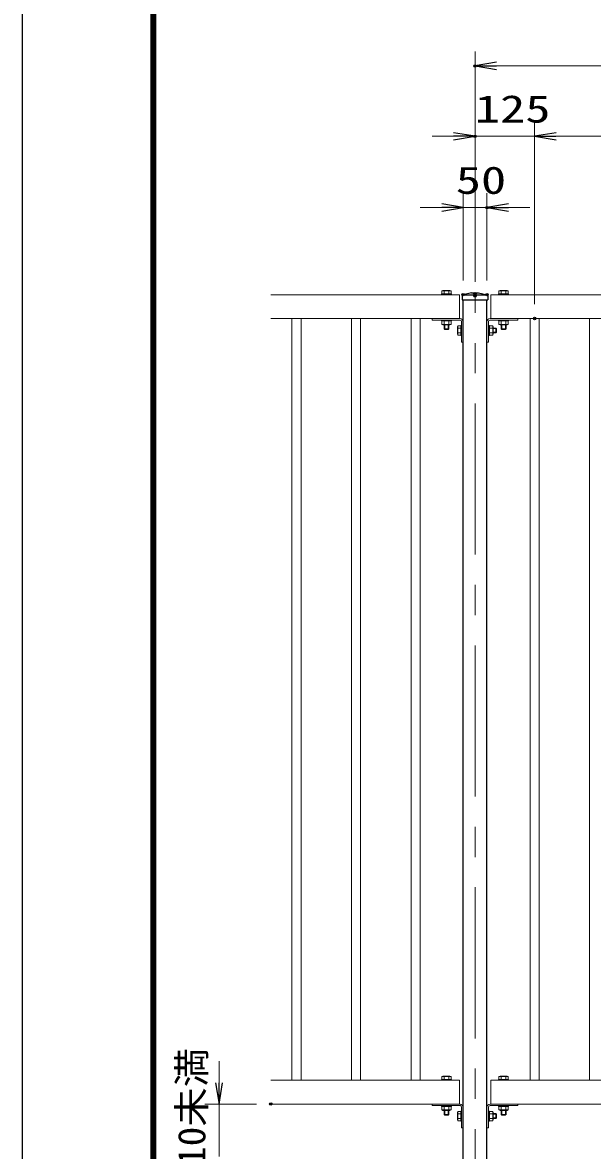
# Model space of a CAD drawing. Units: millimetres, scale not verified. Extents: x -4200 to 4200, y -2970 to 2970.
# Drawn here: x -4200 to -3003, y -641 to 1728 of the extents above; entities that cross this region are included whole.
import ezdxf
from ezdxf.enums import TextEntityAlignment as Align

# ---------------------------------------------------------------- set-up
doc = ezdxf.new("R2010")
doc.units = ezdxf.units.MM
doc.header["$LTSCALE"] = 10
doc.header["$PDMODE"] = 32
doc.header["$PDSIZE"] = 5
doc.linetypes.add('USER2', pattern=[1.125, 0.75, -0.125, 0.125, -0.125])
doc.linetypes.add('USER3', pattern=[50.8, 31.75, -6.35, 6.35, -6.35])
for name, color, linetype, lineweight in [('0-3_D-STR2', 7, 'Continuous', 13), ('0-4_D-STR3', 3, 'Continuous', 13), ('0-5_D-STR1', 1, 'Continuous', 25), ('0-6_D-BMK', 2, 'USER2', 13), ('0-7_D-STR-DIM', 7, 'Continuous', 13), ('0-8_0', 7, 'Continuous', 25), ('0-D_D-TTL', 7, 'Continuous', 25)]:
    doc.layers.add(name, color=color, linetype=linetype, lineweight=lineweight)
doc.layers.add('0-9_Defpoints', color=8, linetype='Continuous')
doc.styles.add('ＭＳ ゴシック', font='')
doc.styles.get('ＭＳ ゴシック').set_extended_font_data('MS Gothic')

# ---------------------------------------------------------------- blocks, each defined once
blk = doc.blocks.new('DARROWS')
at = {"layer": '0-8_0'}
blk.add_line((0, 0), (-9.991, 0), dxfattribs=at)
blk.add_lwpolyline([(-10, -1.667), (0, 0), (-10, 1.667)], dxfattribs=at)

msp = doc.modelspace()

# ---------------------------------------------------------------- linework, layer by layer
at = {"layer": '0-3_D-STR2'}
for p, q in [((-3678.33, 1156.54), (-3282.43, 1156.54)), ((-3282.43, 1106.54), (-3282.43, 1156.54)), ((-3216.43, 1156.54), (-1282.43, 1156.54)), ((-3216.43, 1106.54), (-3216.43, 1156.54)), ((-3678.33, 1106.54), (-3281.43, 1106.54)), ((-3633.93, -493.46), (-3633.93, 1106.54)), ((-3614.93, -493.46), (-3614.93, 1106.54)), ((-3508.93, -493.46), (-3508.93, 1106.54)), ((-3489.93, -493.46), (-3489.93, 1106.54)), ((-3383.93, -493.46), (-3383.93, 1106.54)), ((-3364.93, -493.46), (-3364.93, 1106.54)), ((-3216.43, 1106.54), (-1282.43, 1106.54)), ((-3133.93, -493.46), (-3133.93, 1106.54)), ((-3114.93, -493.46), (-3114.93, 1106.54)), ((-3008.93, -493.46), (-3008.93, 1106.54)), ((-3678.33, -493.46), (-3282.43, -493.46)), ((-3282.43, -543.46), (-3282.43, -493.46)), ((-3216.43, -493.46), (-1282.43, -493.46)), ((-3216.43, -543.46), (-3216.43, -493.46)), ((-3678.33, -543.46), (-3281.43, -543.46)), ((-3216.43, -543.46), (-1282.43, -543.46))]:
    msp.add_line(p, q, dxfattribs=at)
at = {"layer": '0-4_D-STR3'}
for p, q in [((-3319.23, 1164.65), (-3319.23, 1158.54)), ((-3299.63, 1164.65), (-3319.23, 1164.65)), ((-3302.09, 1165.54), (-3316.78, 1165.54)), ((-3314.33, 1164.65), (-3314.33, 1158.54)), ((-3302.09, 1165.54), (-3304.54, 1165.54)), ((-3304.54, 1164.65), (-3304.54, 1158.54)), ((-3299.63, 1164.65), (-3299.63, 1158.54)), ((-3199.23, 1164.65), (-3199.23, 1158.54)), ((-3179.63, 1164.65), (-3199.23, 1164.65)), ((-3182.09, 1165.54), (-3196.78, 1165.54)), ((-3194.33, 1164.65), (-3194.33, 1158.54)), ((-3182.09, 1165.54), (-3184.54, 1165.54)), ((-3184.54, 1164.65), (-3184.54, 1158.54)), ((-3179.63, 1164.65), (-3179.63, 1158.54)), ((-3319.93, 1156.54), (-3319.93, 1158.54)), ((-3298.93, 1158.54), (-3319.93, 1158.54)), ((-3298.93, 1156.54), (-3319.93, 1156.54)), ((-3299.63, 1158.54), (-3319.23, 1158.54)), ((-3298.93, 1156.54), (-3298.93, 1158.54)), ((-3199.93, 1156.54), (-3199.93, 1158.54)), ((-3199.93, 1158.54), (-3178.93, 1158.54)), ((-3199.93, 1156.54), (-3178.93, 1156.54)), ((-3179.63, 1158.54), (-3199.23, 1158.54)), ((-3178.93, 1156.54), (-3178.93, 1158.54)), ((-3339.43, 1106.54), (-3280.83, 1106.54)), ((-3339.43, 1106.54), (-3339.43, 1103.34)), ((-3339.43, 1103.34), (-3280.83, 1103.34)), ((-3319.93, 1101.34), (-3319.93, 1103.34)), ((-3298.93, 1103.34), (-3319.93, 1103.34)), ((-3298.93, 1101.34), (-3319.93, 1101.34)), ((-3299.63, 1101.34), (-3319.23, 1101.34)), ((-3319.23, 1094.24), (-3319.23, 1101.34)), ((-3299.63, 1094.24), (-3319.23, 1094.24)), ((-3302.09, 1093.34), (-3316.78, 1093.34)), ((-3314.43, 1101.34), (-3314.43, 1094.15)), ((-3314.43, 1093.34), (-3314.43, 1085.04)), ((-3314.33, 1094.24), (-3314.33, 1101.34)), ((-3313.13, 1093.34), (-3313.13, 1083.74)), ((-3305.73, 1093.34), (-3305.73, 1083.74)), ((-3304.54, 1094.24), (-3304.54, 1101.34)), ((-3302.09, 1093.34), (-3304.54, 1093.34)), ((-3304.43, 1101.34), (-3304.43, 1094.15)), ((-3304.43, 1093.34), (-3304.43, 1085.04)), ((-3299.63, 1094.24), (-3299.63, 1101.34)), ((-3298.93, 1101.34), (-3298.93, 1103.34)), ((-3285.74, 1091.34), (-3279.63, 1091.34)), ((-3285.74, 1071.74), (-3285.74, 1091.34)), ((-3280.83, 1106.54), (-3282.43, 1106.54)), ((-3277.63, 1092.04), (-3279.63, 1092.04)), ((-3279.63, 1071.04), (-3279.63, 1092.04)), ((-3279.63, 1071.74), (-3279.63, 1091.34)), ((-3277.63, 1100.14), (-3277.63, 1056.54)), ((-3277.63, 1071.04), (-3277.63, 1092.04)), ((-3274.43, 1100.14), (-3274.43, 1056.54)), ((-3224.43, 1100.14), (-3224.43, 1056.54)), ((-3221.23, 1100.14), (-3221.23, 1056.54)), ((-3219.23, 1092.04), (-3221.23, 1092.04)), ((-3221.23, 1071.04), (-3221.23, 1092.04)), ((-3219.23, 1071.04), (-3219.23, 1092.04)), ((-3219.23, 1071.74), (-3219.23, 1091.34)), ((-3212.13, 1091.34), (-3219.23, 1091.34)), ((-3159.43, 1106.54), (-3218.03, 1106.54)), ((-3218.03, 1106.54), (-3216.43, 1106.54)), ((-3159.43, 1103.34), (-3218.03, 1103.34)), ((-3212.13, 1071.74), (-3212.13, 1091.34)), ((-3199.93, 1101.34), (-3199.93, 1103.34)), ((-3199.93, 1103.34), (-3178.93, 1103.34)), ((-3199.93, 1101.34), (-3178.93, 1101.34)), ((-3199.23, 1101.34), (-3179.63, 1101.34)), ((-3199.23, 1094.24), (-3199.23, 1101.34)), ((-3199.23, 1094.24), (-3179.63, 1094.24)), ((-3196.78, 1093.34), (-3182.09, 1093.34)), ((-3196.78, 1093.34), (-3194.33, 1093.34)), ((-3194.43, 1093.34), (-3194.43, 1085.04)), ((-3194.33, 1094.24), (-3194.33, 1101.34)), ((-3193.13, 1093.34), (-3193.13, 1083.74)), ((-3185.73, 1093.34), (-3185.73, 1083.74)), ((-3184.54, 1094.24), (-3184.54, 1101.34)), ((-3184.43, 1093.34), (-3184.43, 1085.04)), ((-3179.63, 1094.24), (-3179.63, 1101.34)), ((-3178.93, 1101.34), (-3178.93, 1103.34)), ((-3159.43, 1106.54), (-3159.43, 1103.34)), ((-3304.43, 1085.04), (-3314.43, 1085.04)), ((-3314.43, 1085.04), (-3312.93, 1083.54)), ((-3305.93, 1083.54), (-3312.93, 1083.54)), ((-3304.43, 1085.04), (-3305.93, 1083.54)), ((-3286.63, 1074.19), (-3286.63, 1088.89)), ((-3286.63, 1074.19), (-3286.63, 1076.65)), ((-3285.74, 1086.43), (-3279.63, 1086.43)), ((-3285.74, 1076.65), (-3279.63, 1076.65)), ((-3285.74, 1071.74), (-3279.63, 1071.74)), ((-3277.63, 1071.04), (-3279.63, 1071.04)), ((-3219.23, 1071.04), (-3221.23, 1071.04)), ((-3212.13, 1086.43), (-3219.23, 1086.43)), ((-3212.13, 1076.65), (-3219.23, 1076.65)), ((-3212.13, 1071.74), (-3219.23, 1071.74)), ((-3211.23, 1074.19), (-3211.23, 1088.89)), ((-3211.23, 1086.54), (-3206.13, 1086.54)), ((-3211.23, 1085.24), (-3204.83, 1085.24)), ((-3211.23, 1077.84), (-3204.83, 1077.84)), ((-3211.23, 1074.19), (-3211.23, 1076.65)), ((-3211.23, 1076.54), (-3206.13, 1076.54)), ((-3206.13, 1076.54), (-3206.13, 1086.54)), ((-3206.13, 1086.54), (-3204.63, 1085.04)), ((-3206.13, 1076.54), (-3204.63, 1078.04)), ((-3204.63, 1078.04), (-3204.63, 1085.04)), ((-3184.43, 1085.04), (-3194.43, 1085.04)), ((-3194.43, 1085.04), (-3192.93, 1083.54)), ((-3185.93, 1083.54), (-3192.93, 1083.54)), ((-3184.43, 1085.04), (-3185.93, 1083.54)), ((-3277.63, 1056.54), (-3274.43, 1056.54)), ((-3221.23, 1056.54), (-3224.43, 1056.54)), ((-3319.93, -493.46), (-3319.93, -491.46)), ((-3298.93, -491.46), (-3319.93, -491.46)), ((-3298.93, -493.46), (-3319.93, -493.46)), ((-3319.23, -485.35), (-3319.23, -491.46)), ((-3299.63, -485.35), (-3319.23, -485.35)), ((-3299.63, -491.46), (-3319.23, -491.46)), ((-3302.09, -484.46), (-3316.78, -484.46)), ((-3314.33, -485.35), (-3314.33, -491.46)), ((-3302.09, -484.46), (-3304.54, -484.46)), ((-3304.54, -485.35), (-3304.54, -491.46)), ((-3299.63, -485.35), (-3299.63, -491.46)), ((-3298.93, -493.46), (-3298.93, -491.46)), ((-3199.93, -493.46), (-3199.93, -491.46)), ((-3199.93, -491.46), (-3178.93, -491.46)), ((-3199.93, -493.46), (-3178.93, -493.46)), ((-3199.23, -485.35), (-3199.23, -491.46)), ((-3179.63, -485.35), (-3199.23, -485.35)), ((-3179.63, -491.46), (-3199.23, -491.46)), ((-3182.09, -484.46), (-3196.78, -484.46)), ((-3194.33, -485.35), (-3194.33, -491.46)), ((-3182.09, -484.46), (-3184.54, -484.46)), ((-3184.54, -485.35), (-3184.54, -491.46)), ((-3179.63, -485.35), (-3179.63, -491.46)), ((-3178.93, -493.46), (-3178.93, -491.46)), ((-3339.43, -543.46), (-3280.83, -543.46)), ((-3339.43, -543.46), (-3339.43, -546.66)), ((-3159.43, -543.46), (-3218.03, -543.46)), ((-3159.43, -543.46), (-3159.43, -546.66)), ((-3339.43, -546.66), (-3280.83, -546.66)), ((-3319.93, -548.66), (-3319.93, -546.66)), ((-3298.93, -546.66), (-3319.93, -546.66)), ((-3298.93, -548.66), (-3319.93, -548.66)), ((-3299.63, -548.66), (-3319.23, -548.66)), ((-3319.23, -555.76), (-3319.23, -548.66)), ((-3299.63, -555.76), (-3319.23, -555.76)), ((-3302.09, -556.66), (-3316.78, -556.66)), ((-3314.43, -556.66), (-3314.43, -564.96)), ((-3304.43, -564.96), (-3314.43, -564.96)), ((-3314.43, -564.96), (-3312.93, -566.46)), ((-3314.33, -555.76), (-3314.33, -548.66)), ((-3313.13, -556.66), (-3313.13, -566.26)), ((-3305.93, -566.46), (-3312.93, -566.46)), ((-3304.43, -564.96), (-3305.93, -566.46)), ((-3305.73, -556.66), (-3305.73, -566.26)), ((-3304.54, -555.76), (-3304.54, -548.66)), ((-3302.09, -556.66), (-3304.54, -556.66)), ((-3304.43, -556.66), (-3304.43, -564.96)), ((-3299.63, -555.76), (-3299.63, -548.66)), ((-3298.93, -548.66), (-3298.93, -546.66)), ((-3286.63, -575.81), (-3286.63, -561.11)), ((-3285.74, -558.66), (-3279.63, -558.66)), ((-3285.74, -578.26), (-3285.74, -558.66)), ((-3285.74, -563.57), (-3279.63, -563.57)), ((-3277.63, -557.96), (-3279.63, -557.96)), ((-3279.63, -578.96), (-3279.63, -557.96)), ((-3279.63, -578.26), (-3279.63, -558.66)), ((-3277.63, -549.86), (-3277.63, -593.46)), ((-3277.63, -578.96), (-3277.63, -557.96)), ((-3274.43, -549.86), (-3274.43, -593.46)), ((-3224.43, -549.86), (-3224.43, -593.46)), ((-3221.23, -549.86), (-3221.23, -593.46)), ((-3219.23, -557.96), (-3221.23, -557.96)), ((-3221.23, -578.96), (-3221.23, -557.96)), ((-3219.23, -578.96), (-3219.23, -557.96)), ((-3219.23, -578.26), (-3219.23, -558.66)), ((-3212.13, -558.66), (-3219.23, -558.66)), ((-3212.13, -563.57), (-3219.23, -563.57)), ((-3159.43, -546.66), (-3218.03, -546.66)), ((-3212.13, -578.26), (-3212.13, -558.66)), ((-3211.23, -575.81), (-3211.23, -561.11)), ((-3211.23, -563.46), (-3206.13, -563.46)), ((-3211.23, -564.76), (-3204.83, -564.76)), ((-3206.13, -573.46), (-3206.13, -563.46)), ((-3206.13, -563.46), (-3204.63, -564.96)), ((-3204.63, -571.96), (-3204.63, -564.96)), ((-3199.93, -548.66), (-3199.93, -546.66)), ((-3199.93, -546.66), (-3178.93, -546.66)), ((-3199.93, -548.66), (-3178.93, -548.66)), ((-3199.23, -548.66), (-3179.63, -548.66)), ((-3199.23, -555.76), (-3199.23, -548.66)), ((-3199.23, -555.76), (-3179.63, -555.76)), ((-3196.78, -556.66), (-3182.09, -556.66)), ((-3196.78, -556.66), (-3194.33, -556.66)), ((-3194.43, -556.66), (-3194.43, -564.96)), ((-3184.43, -564.96), (-3194.43, -564.96)), ((-3194.43, -564.96), (-3192.93, -566.46)), ((-3194.33, -555.76), (-3194.33, -548.66)), ((-3193.13, -556.66), (-3193.13, -566.26)), ((-3185.93, -566.46), (-3192.93, -566.46)), ((-3184.43, -564.96), (-3185.93, -566.46)), ((-3185.73, -556.66), (-3185.73, -566.26)), ((-3184.54, -555.76), (-3184.54, -548.66)), ((-3184.43, -556.66), (-3184.43, -564.96)), ((-3179.63, -555.76), (-3179.63, -548.66)), ((-3178.93, -548.66), (-3178.93, -546.66)), ((-3286.63, -575.81), (-3286.63, -573.35)), ((-3285.74, -573.35), (-3279.63, -573.35)), ((-3285.74, -578.26), (-3279.63, -578.26)), ((-3277.63, -578.96), (-3279.63, -578.96)), ((-3219.23, -578.96), (-3221.23, -578.96)), ((-3212.13, -573.35), (-3219.23, -573.35)), ((-3212.13, -578.26), (-3219.23, -578.26)), ((-3211.23, -572.16), (-3204.83, -572.16)), ((-3211.23, -575.81), (-3211.23, -573.35)), ((-3211.23, -573.46), (-3206.13, -573.46)), ((-3206.13, -573.46), (-3204.63, -571.96)), ((-3277.63, -593.46), (-3274.43, -593.46)), ((-3221.23, -593.46), (-3224.43, -593.46))]:
    msp.add_line(p, q, dxfattribs=at)
for centre, radius, start, end in [((-3316.78, 1161.73), 3.81, 49.92558, 130.07442), ((-3309.43, 1151.72), 13.82, 69.26918, 110.73082), ((-3302.09, 1161.73), 3.81, 49.92558, 130.07442), ((-3196.78, 1161.73), 3.81, 49.92558, 130.07442), ((-3189.43, 1151.72), 13.82, 69.26918, 110.73082), ((-3182.09, 1161.73), 3.81, 49.92558, 130.07442), ((-3316.78, 1097.15), 3.81, 229.92558, 310.07442), ((-3309.43, 1107.16), 13.82, 249.26918, 290.73082), ((-3302.09, 1097.15), 3.81, 229.92558, 310.07442), ((-3282.82, 1088.89), 3.81, 139.92558, 220.07442), ((-3280.83, 1100.14), 6.4, 0, 90), ((-3280.83, 1100.14), 3.2, 0, 90), ((-3218.03, 1100.14), 6.4, 90, 180), ((-3218.03, 1100.14), 3.2, 90, 180), ((-3215.04, 1088.89), 3.81, 319.92558, 40.07442), ((-3196.78, 1097.15), 3.81, 229.92558, 310.07442), ((-3189.43, 1107.16), 13.82, 249.26918, 290.73082), ((-3182.09, 1097.15), 3.81, 229.92558, 310.07442), ((-3272.81, 1081.54), 13.82, 159.26918, 200.73082), ((-3282.82, 1074.19), 3.81, 139.92558, 220.07442), ((-3225.05, 1081.54), 13.82, 339.26918, 20.73082), ((-3215.04, 1074.19), 3.81, 319.92558, 40.07442), ((-3316.78, -488.27), 3.81, 49.92558, 130.07442), ((-3309.43, -498.28), 13.82, 69.26918, 110.73082), ((-3302.09, -488.27), 3.81, 49.92558, 130.07442), ((-3196.78, -488.27), 3.81, 49.92558, 130.07442), ((-3189.43, -498.28), 13.82, 69.26918, 110.73082), ((-3182.09, -488.27), 3.81, 49.92558, 130.07442), ((-3280.83, -549.86), 6.4, 0, 90), ((-3218.03, -549.86), 6.4, 90, 180), ((-3316.78, -552.85), 3.81, 229.92558, 310.07442), ((-3309.43, -542.84), 13.82, 249.26918, 290.73082), ((-3302.09, -552.85), 3.81, 229.92558, 310.07442), ((-3282.82, -561.11), 3.81, 139.92558, 220.07442), ((-3272.81, -568.46), 13.82, 159.26918, 200.73082), ((-3280.83, -549.86), 3.2, 0, 90), ((-3218.03, -549.86), 3.2, 90, 180), ((-3215.04, -561.11), 3.81, 319.92558, 40.07442), ((-3225.05, -568.46), 13.82, 339.26918, 20.73082), ((-3196.78, -552.85), 3.81, 229.92558, 310.07442), ((-3189.43, -542.84), 13.82, 249.26918, 290.73082), ((-3182.09, -552.85), 3.81, 229.92558, 310.07442), ((-3282.82, -575.81), 3.81, 139.92558, 220.07442), ((-3215.04, -575.81), 3.81, 319.92558, 40.07442)]:
    msp.add_arc(centre, radius, start, end, dxfattribs=at)
at = {"layer": '0-5_D-STR1'}
for p, q in [((-3276.28, 1154.54), (-3276.43, 1145.54)), ((-3276.43, 1145.54), (-3222.43, 1145.54)), ((-3256.93, 1160.54), (-3274.72, 1156.45)), ((-3274.43, 1156.52), (-3274.43, 1156.54)), ((-3274.43, 1156.54), (-3224.43, 1156.54)), ((-3274.43, 1156.54), (-3224.43, 1156.54)), ((-3274.43, -913.46), (-3274.43, 1145.54)), ((-3256.93, 1160.54), (-3241.93, 1160.54)), ((-3241.93, 1160.54), (-3224.14, 1156.45)), ((-3224.43, 1156.52), (-3224.43, 1156.54)), ((-3224.43, -913.46), (-3224.43, 1145.54)), ((-3222.59, 1154.54), (-3222.43, 1145.54))]:
    msp.add_line(p, q, dxfattribs=at)
for centre, start, end in [((-3274.28, 1154.5), 102.93782, 179), ((-3224.59, 1154.5), 1, 77.06218)]:
    msp.add_arc(centre, 2, start, end, dxfattribs=at)
at = {"layer": '0-6_D-BMK', "linetype": 'USER3'}
msp.add_line((-3249.43, -913.46), (-3249.43, 1158.64), dxfattribs=at)
at = {"layer": '0-7_D-STR-DIM'}
for p, q in [((-3249.43, 1183.64), (-3249.43, 1667.14)), ((-1294.43, 1637.14), (-3204.43, 1637.14)), ((-3249.43, 1188.64), (-3249.43, 1519.32)), ((-3124.43, 1136.54), (-3124.43, 1519.32)), ((-3124.43, 1136.54), (-3124.43, 1519.32)), ((-3294.43, 1489.32), (-3339.43, 1489.32)), ((-3124.43, 1489.32), (-3249.43, 1489.32)), ((-3079.43, 1489.32), (-1419.43, 1489.32)), ((-3079.43, 1489.32), (-3034.43, 1489.32)), ((-3274.43, 1186.54), (-3274.43, 1369.6)), ((-3224.43, 1186.54), (-3224.43, 1369.6)), ((-3319.43, 1339.6), (-3364.43, 1339.6)), ((-3274.43, 1339.6), (-3224.43, 1339.6)), ((-3179.43, 1339.6), (-3134.43, 1339.6)), ((-3787.01, -498.46), (-3787.01, -453.46)), ((-3708.33, -543.46), (-3817.01, -543.46)), ((-3787.01, -543.46), (-3787.01, -653.46))]:
    msp.add_line(p, q, dxfattribs=at)
at = {"layer": '0-9_Defpoints'}
for p in [(-3249.43, 1637.14), (-3249.43, 1489.32), (-3224.43, 1339.6), (-3249.43, 1158.64), (-3274.43, 1156.54), (-3249.43, 1153.64), (-3224.43, 1156.54), (-3124.43, 1106.54), (-3678.33, -543.46)]:
    msp.add_point(p, dxfattribs=at)
at = {"layer": '0-D_D-TTL', "color": 2}
msp.add_lwpolyline([(-4199.68, 2970.23), (4200.32, 2970.23), (4200.32, -2969.77), (-4199.68, -2969.77)], close=True, dxfattribs=at)
at = {"layer": '0-D_D-TTL'}
for points in [[(-3929.68, 2750.23), (3930.32, 2750.23), (3930.32, -2749.77), (-3929.68, -2749.77)], [(-3927.18, 2747.73), (3927.82, 2747.73), (3927.82, -2747.27), (-3927.18, -2747.27)], [(-3924.68, 2745.23), (3925.32, 2745.23), (3925.32, -2744.77), (-3924.68, -2744.77)], [(-3922.18, 2742.73), (3922.82, 2742.73), (3922.82, -2742.27), (-3922.18, -2742.27)], [(-3919.68, 2740.23), (3920.32, 2740.23), (3920.32, -2739.77), (-3919.68, -2739.77)]]:
    msp.add_lwpolyline(points, close=True, dxfattribs=at)

# ---------------------------------------------------------------- block references
at = {"layer": '0-7_D-STR-DIM', "xscale": 4.5, "yscale": 4.5}
for p, rotation in [((-3249.43, 1637.14), 180), ((-3124.43, 1489.32), 180), ((-3124.43, 1489.32), 180), ((-3224.43, 1339.6), 180), ((-3787.01, -543.46), 270)]:
    msp.add_blockref('DARROWS', p, dxfattribs=dict(at, rotation=rotation))
for p in [(-3249.43, 1489.32), (-3274.43, 1339.6)]:
    msp.add_blockref('DARROWS', p, dxfattribs=at)

# ---------------------------------------------------------------- texts
at = {"layer": '0-7_D-STR-DIM', "style": 'ＭＳ ゴシック', "width": 1.35}
for s, p in [('125', (-3249.93, 1500.72)), ('50', (-3289.93, 1351))]:
    msp.add_text(s, height=57.7, dxfattribs=at).set_placement(p, align=Align.BOTTOM_LEFT)
at = {"layer": '0-7_D-STR-DIM', "style": 'ＭＳ ゴシック', "width": 1.05}
msp.add_text('110未満', height=57.73, rotation=90, dxfattribs=at).set_placement((-3798.41, -714.56), align=Align.BOTTOM_LEFT)

doc.saveas('drawing.dxf')
